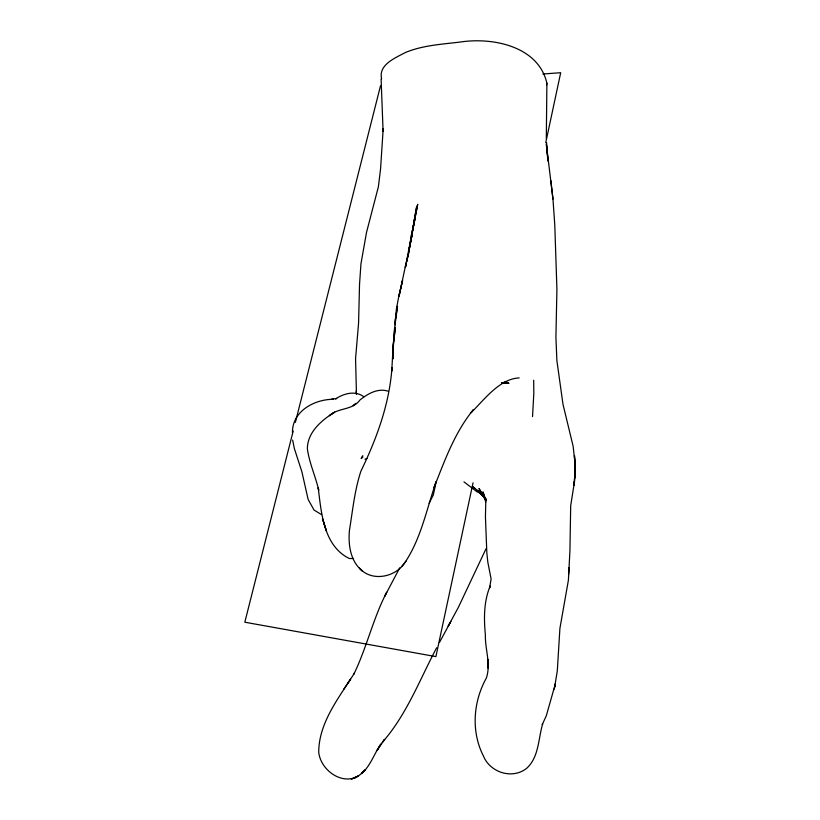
<?xml version="1.0" encoding="UTF-8"?>
<svg xmlns="http://www.w3.org/2000/svg" width="820" height="820" viewBox="0 0 820 820"><rect width="100%" height="100%" fill="white"/><g stroke="black" fill="none" stroke-linecap="round" stroke-linejoin="round"><path stroke-width="1.23" d="M532.539 416.642L533.81 393.446L533.687 380.244M392.913 358.914L393.067 347.383L395.373 327.385L393.231 344.021L392.934 353.215L393.2 349.392M395.26 324.863L395.291 320.036L397.495 306.372L393.948 333.074L393.374 346.85M392.934 358.688L393.067 347.383L391.745 371.142L391.96 367.811C389.387 404.137 376.667 438.659 360.923 471.131C354.63 490.216 352.702 510.368 349.474 530.109C348.049 544.49 350.314 561.433 362.358 570.956L359.457 568.116C371.111 581.636 393.928 577.731 403.881 564.057C420.998 539.55 426.441 509.343 436.23 481.586L433.934 487.828C444.624 460.748 454.598 432.663 473.242 409.826L471.018 412.747C484.077 399.924 499.605 378.717 519.173 377.917M485.87 498.314L485.44 516.938L486.824 552.854L487.849 562.335L491.118 579.043L489.581 587.919L490.155 586.074C483.708 601.562 483.831 618.505 485.378 634.936C484.979 649.317 491.118 664.015 486.352 678.078C473.181 701.592 470.987 731.532 483.318 755.804C489.981 772.501 512.285 779.769 526.696 768.299C539.078 756.973 538.227 738.707 542.676 723.814L542.276 724.521L546.304 715.778L555.365 683.849L554.197 689.118M381.587 78.761C378.266 64.677 395.373 57.892 405.408 52.511C422.669 45.336 441.631 44.29 459.979 42.076C492.574 37.023 538.422 46.115 546.889 83.189L546.315 138.498M554.617 687.191L557.293 671.006L559.906 628.417L568.403 580.181L569.941 550.548L570.689 505.704L574.635 480.776L575.148 464.673L573.149 446.326L563.002 404.352L556.882 360.595L555.909 337.184L556.923 289.481L554.781 224.977L552.967 199.034L546.356 144.217L547.903 160.74M383.207 128.545L380.572 168.746L378.399 186.714L366.509 232.439L360.954 263.825L359.539 284.243L358.565 323.275L355.562 358.606L356.464 394.328L356.167 391.058M568.639 574.41L569.07 567.604M394.994 323.541L396.449 308.843L399.073 294.769L402.599 280.399L399.043 296.174L412.275 233.966L406.761 261.693M574.195 481.668L573.774 485.389L575.179 472.976L574.482 479.187M413.28 227.058L413.731 223.286M435.686 484.251L433.247 495.116L429.096 503.254M411.373 235.278L409.262 249.167L415.084 217.997L411.373 235.278L411.486 234.684M546.581 85.167L546.889 83.189M406.002 266.397L406.382 264.05M292.453 432.55C292.145 411.168 314.49 399.289 333.268 399.289L331.752 399.207L336.661 398.458L335.564 398.889C343.918 393.477 355.07 390.238 363.895 396.777M408.38 251.617L417.718 204.303L412.398 231.137L416.744 206.24L413.874 222.025M473.048 482.816L435.902 656.615L244.821 622.206L293.181 431.012M545.73 142.721L560.695 72.703L542.932 74.005M405.203 267.382L409.457 250.059M295.385 422.32L380.49 85.864M361.128 458.564L361.497 457.714M485.993 548.805L458.267 607.558L448.171 626.172L450.897 621.365M399.719 567.84L384.734 596.242L386.681 592.286C373.12 618.423 366.735 647.595 353.922 674.05L354.486 673.005C339.275 697.318 318.826 722.379 318.713 752.227C320.579 769.99 341.95 785.826 358.586 775.945L354.732 777.585C368.651 772.184 372.752 755.825 380.552 744.529M439.428 642.511L450.344 622.329M436.64 647.749C419.594 679.913 406.638 714.774 382.233 742.479L384.58 739.332L377.19 750.269L381.013 743.76M343.508 689.548L350.591 679.226L347.67 683.357M361.589 457.314L362.85 455.684M406.125 561.095L401.841 566.343M361.876 458.083L362.901 457.027M353.471 558.553L349.299 558.492C323.551 545.874 321.327 512.859 318.211 487.767L318.734 490.206C315.515 476.297 309.355 463.146 307.377 448.929C307.264 432.365 321.645 420.158 334.642 412.152L329.353 415.719C338.24 407.437 352.446 410.533 359.949 399.986C367.79 393.754 377.897 387.788 388.219 391.222M353.42 405.541L356.085 403.358L353.215 405.674M364.961 459.179L366.991 458.472M502.147 382.673L506.832 382.161L504.341 382.335M501.789 383.124L509.005 383.268M482.416 494.429L476.953 491.744L463.956 481.873M321.563 514.632L314.019 510.03L308.125 499.411L301.862 471.674L294.308 448.376L292.648 440.053M480.469 492.861L472.474 486.506L474.79 488.402M476.727 490.042L484.282 497.299L478.214 490.462L485.891 499.739L478.982 488.484L485.563 500.323M486.075 499.626L483.175 495.833L485.891 499.739M485.963 500.63L482.898 491.877L485.758 500.251M485.799 500.436L484.702 497.412L485.696 502.24M552.967 199.034L550.845 180.615M547.924 160.874L546.55 142.69M381.105 79.079L383.094 131.282M488.31 668.392L487.746 659.28L488.3 668.177M575.148 464.673L574.82 477.209L575.148 464.673M412.029 233.505L411.66 235.863L412.05 233.474M365.125 769.939L361.435 773.414L365.125 769.939M352.559 778.58L351.298 778.959L355.203 777.79L352.559 778.58M508.041 382.684L501.84 382.837L508.041 382.684M326.432 530.95L322.516 518.752L326.432 530.95M574.656 458.687L574.482 455.623L575.158 468.322L574.656 458.687"/></g></svg>
